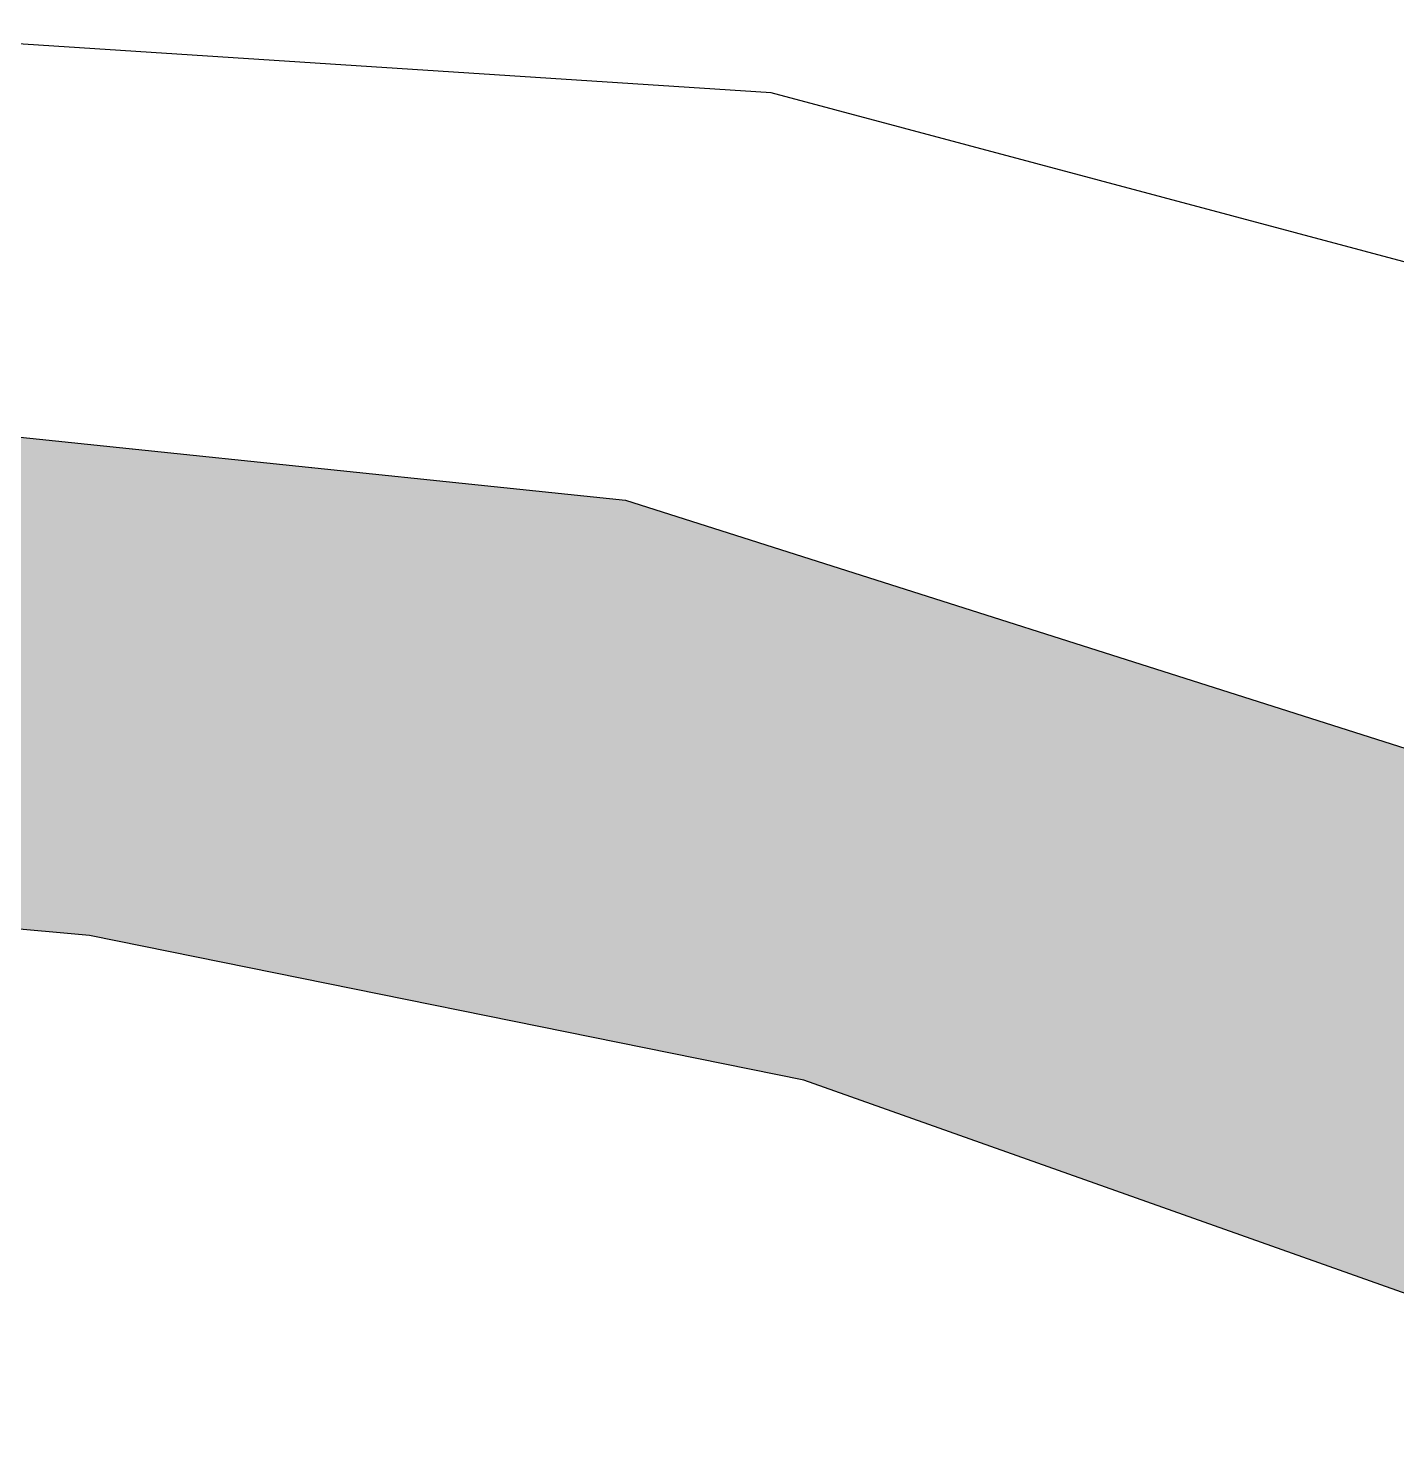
# Model space of a CAD drawing. Header units: millimetres. Extents: x 245 to 515, y 87 to 339.
# Drawn here: x 407.0437 to 407.1951, y 233.0605 to 233.2162 of the extents above; entities that cross this region are included whole.
import ezdxf

# ---------------------------------------------------------------- set-up
doc = ezdxf.new("R2010")
doc.units = ezdxf.units.MM
doc.layers.add('çziigi', color=10, linetype='Continuous')

msp = doc.modelspace()

# ---------------------------------------------------------------- hatches: boundary and pattern name
at = {"layer": 'çziigi'}
h = msp.add_hatch(color=256, dxfattribs=at)
h.dxf.hatch_style = 1
h.paths.add_polyline_path([(407.00745, 233.17456), (405.57124, 233.19136), (405.5571, 233.14503), (405.563, 233.14469), (405.62367, 233.1424), (405.70838, 233.14584), (405.80339, 233.14355), (405.88353, 233.14584), (406.0312, 233.14126), (406.11247, 233.14012), (406.24183, 233.14012), (406.33684, 233.12868), (406.48387, 233.12377), (406.61895, 233.12834), (406.72312, 233.12834), (406.79409, 233.12606), (406.89598, 233.12491), (406.94978, 233.12491), (407.05052, 233.11576), (407.1295, 233.09975), (407.21651, 233.06887), (407.27145, 233.05743), (407.36876, 232.9968), (407.44334, 232.94253), (407.48341, 232.91394), (407.53607, 232.8739), (407.57957, 232.84874), (407.67, 232.75265), (407.71352, 232.65392), (407.74672, 232.63105), (407.76503, 232.59559), (407.78907, 232.54869), (407.80167, 232.50408), (407.82685, 232.46061), (407.82914, 232.42135), (407.83715, 232.39161), (407.84631, 232.36531), (407.85089, 232.3287), (407.8921, 232.23948), (407.91126, 232.2099), (407.91016, 232.27619), (407.89072, 232.38546), (407.86052, 232.48999), (407.82062, 232.5902), (407.76556, 232.69171), (407.70301, 232.77899), (407.61882, 232.8816), (407.53794, 232.95488), (407.44734, 233.02061), (407.33087, 233.08096), (407.23165, 233.12514), (407.10978, 233.16393)])

# ---------------------------------------------------------------- linework, layer by layer
for p, q in [((407.12591, 233.20899), (407.01578, 233.21615)), ((407.263, 233.17236), (407.12591, 233.20899)), ((407.00745, 233.17456), (407.10978, 233.16393)), ((407.10978, 233.16393), (407.23165, 233.12514)), ((407.05052, 233.11576), (406.94978, 233.12491)), ((407.1295, 233.09975), (407.05052, 233.11576)), ((407.21651, 233.06887), (407.1295, 233.09975))]:
    msp.add_line(p, q, dxfattribs=at)

doc.saveas('drawing.dxf')
